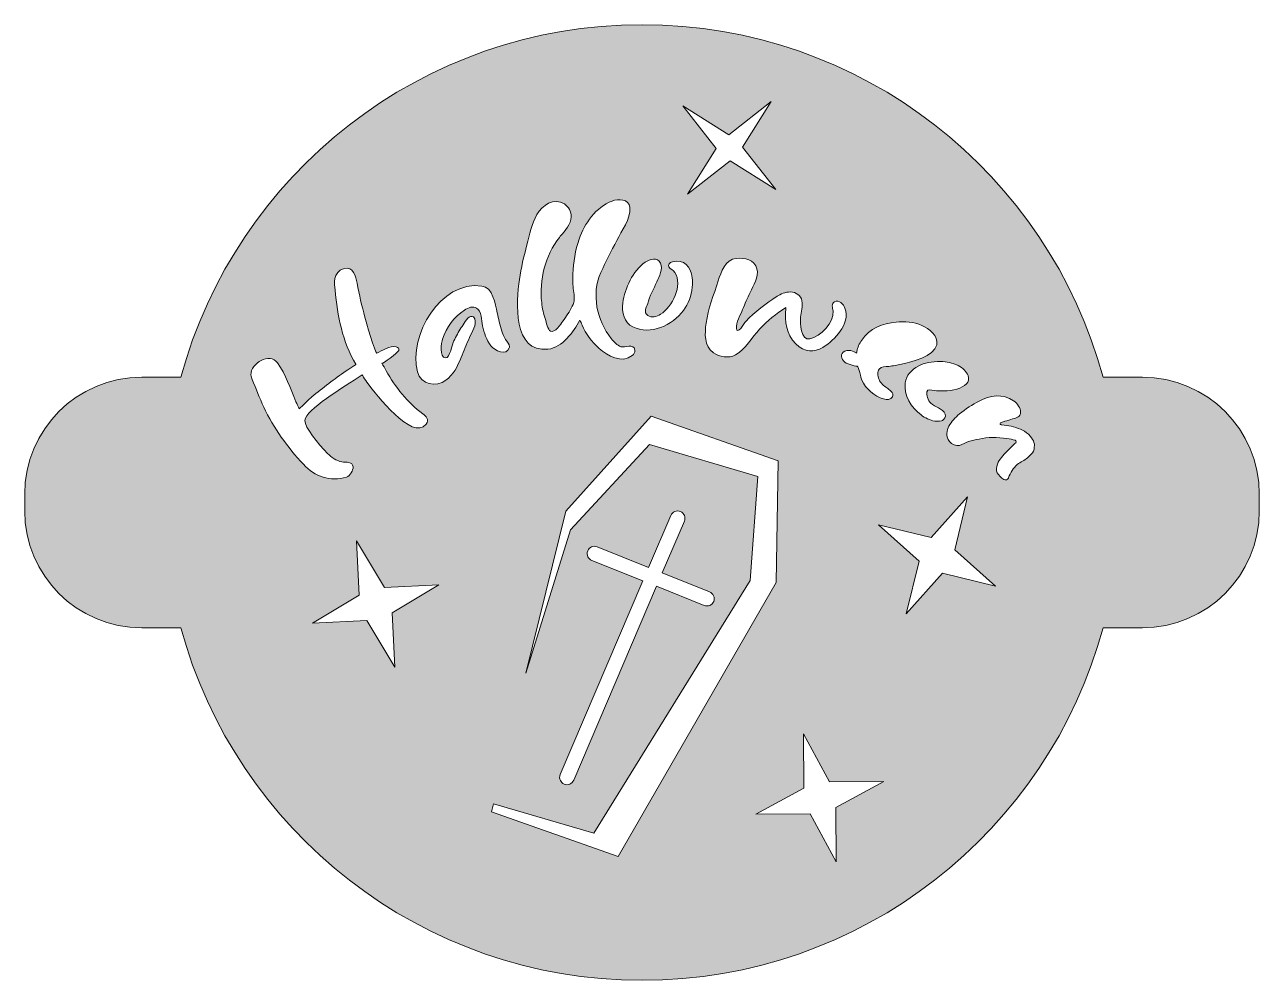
# Model space of a CAD drawing. Header units: inches. Extents: x -258 to 555, y -426 to 216.
# Drawn here: x -258.4 to -18.4, y 30.7 to 216.5 of the extents above; entities that cross this region are included whole.
import ezdxf

# ---------------------------------------------------------------- set-up
doc = ezdxf.new("R2010")
doc.units = ezdxf.units.IN
doc.header["$MEASUREMENT"] = 0
doc.layers.add('Layer', color=7, linetype='Continuous')

msp = doc.modelspace()

# ---------------------------------------------------------------- hatches: boundary and pattern name
at = {"layer": 'Layer', "true_color": 0x181a1c}
h = msp.add_hatch(color=250, dxfattribs=at)
h.dxf.hatch_style = 2
edge = h.paths.add_edge_path()
edge.add_spline(control_points=[(-41.12, 147.95), (-41.12, 147.95), (-48.74, 147.95), (-48.74, 147.95), (-59.44, 187.43), (-95.51, 216.48), (-138.38, 216.48), (-181.25, 216.48), (-217.33, 187.43), (-228.03, 147.95), (-228.03, 147.95), (-235.64, 147.95), (-235.64, 147.95), (-248.2, 147.95), (-258.38, 137.77), (-258.38, 125.21), (-258.38, 125.21), (-258.38, 122), (-258.38, 122), (-258.38, 109.44), (-248.2, 99.26), (-235.64, 99.26), (-235.64, 99.26), (-228.03, 99.26), (-228.03, 99.26), (-217.33, 59.78), (-181.25, 30.73), (-138.38, 30.73), (-95.51, 30.73), (-59.44, 59.78), (-48.74, 99.26), (-48.74, 99.26), (-41.12, 99.26), (-41.12, 99.26), (-28.56, 99.26), (-18.38, 109.44), (-18.38, 122), (-18.38, 122), (-18.38, 125.21), (-18.38, 125.21), (-18.38, 137.77), (-28.56, 147.95), (-41.12, 147.95)], knot_values=[0, 0, 0, 0, 1, 1, 1, 2, 2, 2, 3, 3, 3, 4, 4, 4, 5, 5, 5, 6, 6, 6, 7, 7, 7, 8, 8, 8, 9, 9, 9, 10, 10, 10, 11, 11, 11, 12, 12, 12, 13, 13, 13, 14, 14, 14, 14], degree=3, periodic=1)
edge = h.paths.add_edge_path()
edge.add_spline(control_points=[(-76.94, 150.21), (-75.97, 149.74), (-75.26, 149.02), (-74.99, 148.27), (-74.77, 147.64), (-74.91, 147.08), (-75.32, 146.68), (-76.27, 145.75), (-77.78, 145.29), (-79.81, 145.3), (-80.39, 145.3), (-80.99, 145.32), (-81.58, 145.37), (-82.25, 145.43), (-82.86, 145.73), (-83, 145.12), (-83.13, 144.53), (-82.76, 143.42), (-82.26, 142.92), (-81.84, 142.5), (-81.26, 142.26), (-80.73, 141.98), (-80.19, 141.71), (-79.64, 141.31), (-79.46, 140.78), (-79.29, 140.28), (-79.55, 139.8), (-79.97, 139.57), (-80.12, 139.49), (-80.84, 139.3), (-81.47, 139.43), (-82.41, 139.61), (-83.36, 140.04), (-84.13, 140.62), (-86.04, 142.05), (-87.55, 144.51), (-87.2, 146.88), (-86.99, 148.27), (-86.08, 149.4), (-84.6, 150.15), (-83.48, 150.72), (-82.06, 151.03), (-80.32, 151.02), (-79.2, 151.01), (-78.08, 150.76), (-76.94, 150.21)], knot_values=[0, 0, 0, 0, 1, 1, 1, 2, 2, 2, 3, 3, 3, 4, 4, 4, 5, 5, 5, 6, 6, 6, 7, 7, 7, 8, 8, 8, 9, 9, 9, 10, 10, 10, 11, 11, 11, 12, 12, 12, 13, 13, 13, 14, 14, 14, 15, 15, 15, 15], degree=3, periodic=1)
edge = h.paths.add_edge_path()
edge.add_spline(control_points=[(-96.67, 152.64), (-96.64, 152.74), (-96.61, 152.84), (-96.59, 152.95), (-96.49, 153.76), (-96.16, 154.48), (-95.66, 155.19), (-94.12, 157.41), (-91.61, 158.42), (-89, 158.67), (-87.32, 158.83), (-85.57, 158.71), (-84, 158.03), (-82.62, 157.42), (-80.71, 156.03), (-81.09, 154.25), (-81.59, 151.95), (-86.04, 150.91), (-87.95, 150.49), (-88.76, 150.31), (-89.58, 150.16), (-90.4, 150.05), (-91.02, 149.97), (-91.89, 150.08), (-92.29, 149.5), (-92.45, 149.26), (-92.52, 148.97), (-92.52, 148.68), (-92.55, 147.86), (-92.23, 147.11), (-91.63, 146.55), (-91.11, 146.07), (-90.49, 145.73), (-89.99, 145.23), (-89.67, 144.91), (-89.5, 144.57), (-89.68, 144.16), (-89.97, 143.52), (-90.85, 143.59), (-91.41, 143.74), (-93.23, 144.22), (-94.85, 145.71), (-95.65, 147.39), (-95.82, 147.74), (-96.26, 150.02), (-96.53, 150.08), (-96.57, 150.08), (-98.32, 150.38), (-98.96, 150.89), (-99.66, 151.46), (-99.95, 152.57), (-98.97, 153.04), (-98, 153.52), (-96.68, 152.63), (-96.67, 152.64)], knot_values=[0, 0, 0, 0, 1, 1, 1, 2, 2, 2, 3, 3, 3, 4, 4, 4, 5, 5, 5, 6, 6, 6, 7, 7, 7, 8, 8, 8, 9, 9, 9, 10, 10, 10, 11, 11, 11, 12, 12, 12, 13, 13, 13, 14, 14, 14, 15, 15, 15, 16, 16, 16, 17, 17, 17, 18, 18, 18, 18], degree=3, periodic=1)
edge = h.paths.add_edge_path()
edge.add_spline(control_points=[(-109.53, 164.53), (-108.47, 164.5), (-107.5, 163.9), (-107.29, 162.81), (-107.09, 161.76), (-107.47, 160.64), (-107.58, 159.6), (-107.68, 158.58), (-107.52, 154.96), (-105.75, 155.39), (-103.7, 155.88), (-100.99, 158.6), (-101.24, 160.83), (-101.31, 161.42), (-101.66, 162.29), (-100.97, 162.63), (-100.08, 163.06), (-99.2, 162.17), (-98.93, 161.39), (-98.38, 159.81), (-98.89, 158.18), (-99.84, 156.89), (-100.75, 155.66), (-101.92, 154.53), (-103.24, 153.75), (-104.89, 152.78), (-106.75, 152.66), (-108.49, 154.44), (-110.37, 156.37), (-110.64, 158.77), (-110.44, 161.32), (-110.43, 161.39), (-110.42, 161.46), (-110.41, 161.53), (-112.23, 160.38), (-114.1, 158.9), (-115.52, 157.32), (-117.03, 155.64), (-118.24, 153.47), (-120.23, 152.3), (-121.45, 151.58), (-123.36, 151.87), (-124.51, 152.72), (-126.34, 154.05), (-126.19, 156.43), (-125.92, 158.44), (-125.52, 161.27), (-124.46, 163.98), (-123.57, 166.68), (-123.03, 168.33), (-122.15, 170.9), (-120.08, 171.06), (-118.46, 171.18), (-116.48, 170.88), (-116.03, 169.01), (-115.65, 167.41), (-116.7, 165.81), (-117.35, 164.43), (-117.87, 163.33), (-118.38, 162.23), (-118.83, 161.1), (-119.21, 160.18), (-120.14, 158.51), (-120.03, 157.5), (-119.88, 156.02), (-118.57, 158.41), (-118.21, 158.8), (-116.43, 160.69), (-114.29, 162.28), (-112.12, 163.68), (-111.47, 164.1), (-110.47, 164.56), (-109.53, 164.53)], knot_values=[0, 0, 0, 0, 1, 1, 1, 2, 2, 2, 3, 3, 3, 4, 4, 4, 5, 5, 5, 6, 6, 6, 7, 7, 7, 8, 8, 8, 9, 9, 9, 10, 10, 10, 11, 11, 11, 12, 12, 12, 13, 13, 13, 14, 14, 14, 15, 15, 15, 16, 16, 16, 17, 17, 17, 18, 18, 18, 19, 19, 19, 20, 20, 20, 21, 21, 21, 22, 22, 22, 23, 23, 23, 24, 24, 24, 24], degree=3, periodic=1)
h.paths.add_polyline_path([(-121.53, 195.09), (-113.27, 201.58), (-118.86, 192.69), (-112.37, 184.43), (-121.26, 190.01), (-129.52, 183.53), (-123.94, 192.42), (-130.43, 200.68)])
edge = h.paths.add_edge_path()
edge.add_spline(control_points=[(-137.75, 170.31), (-136.88, 170.92), (-135.41, 171.33), (-134.81, 170.13), (-134.24, 169.01), (-135.05, 167.56), (-135.5, 166.53), (-136.12, 165.13), (-136.89, 163.78), (-137.28, 162.28), (-137.5, 161.47), (-138.15, 160.65), (-137.28, 159.97), (-136.57, 159.41), (-135.46, 159.75), (-134.76, 160.19), (-132.54, 161.62), (-130.33, 165.79), (-132.02, 168.33), (-132.32, 168.79), (-132.89, 168.96), (-133.18, 169.4), (-133.43, 169.79), (-133.02, 170.26), (-132.48, 170.41), (-130.19, 171.01), (-128.89, 169.4), (-128.64, 167.29), (-128.56, 166.67), (-128.55, 166.05), (-128.61, 165.44), (-128.76, 163.81), (-129.35, 162.24), (-130.33, 160.91), (-132.44, 158.05), (-136.75, 156.07), (-140.17, 157.73), (-141.85, 158.55), (-142.35, 160.66), (-142.12, 162.39), (-141.73, 165.28), (-140.2, 168.62), (-137.75, 170.31)], knot_values=[0, 0, 0, 0, 1, 1, 1, 2, 2, 2, 3, 3, 3, 4, 4, 4, 5, 5, 5, 6, 6, 6, 7, 7, 7, 8, 8, 8, 9, 9, 9, 10, 10, 10, 11, 11, 11, 12, 12, 12, 13, 13, 13, 14, 14, 14, 14], degree=3, periodic=1)
edge = h.paths.add_edge_path()
edge.add_spline(control_points=[(-162.22, 166.95), (-161.92, 169.24), (-161.32, 171.43), (-160.76, 173.66), (-160.26, 175.66), (-159.85, 177.75), (-158.82, 179.56), (-157.78, 181.35), (-155.54, 182.96), (-153.46, 181.63), (-152.64, 181.1), (-152.13, 180.12), (-152.16, 179.14), (-152.2, 177.67), (-153.33, 176.5), (-154.26, 175.35), (-154.31, 175.28), (-154.37, 175.21), (-154.43, 175.14), (-157.19, 171.58), (-158.39, 166.91), (-157.88, 162.45), (-157.76, 161.34), (-157.52, 160.24), (-157.17, 159.17), (-157.02, 158.71), (-156.65, 157.17), (-156.18, 156.92), (-155.35, 156.48), (-154.16, 158.3), (-153.76, 158.85), (-153.09, 159.77), (-152.47, 160.74), (-151.93, 161.75), (-151.43, 162.69), (-151.55, 163.79), (-151.69, 164.81), (-151.84, 165.88), (-151.84, 166.93), (-151.8, 168.02), (-151.71, 170.32), (-151.39, 172.62), (-150.62, 174.79), (-149.53, 177.85), (-147.34, 181.03), (-144.21, 182.2), (-142.97, 182.66), (-140.92, 182.66), (-140.76, 180.95), (-140.55, 178.73), (-142.36, 176.4), (-143.3, 174.53), (-144.35, 172.46), (-145.44, 170.42), (-146.39, 168.31), (-148.27, 164.12), (-147.19, 158.98), (-144.35, 155.47), (-143.86, 154.86), (-143.24, 154.16), (-142.47, 153.89), (-141.74, 153.64), (-139.96, 154.59), (-139.8, 153.23), (-139.74, 152.79), (-139.94, 152.43), (-140.27, 152.17), (-142.27, 150.53), (-145.11, 152.11), (-146.71, 153.53), (-148.2, 154.85), (-149.32, 156.43), (-150.03, 158.08), (-150.16, 158.39), (-150.31, 158.73), (-150.44, 159.05), (-151.76, 156.77), (-153.81, 153.71), (-156.66, 153.4), (-163.55, 152.64), (-162.8, 162.66), (-162.22, 166.95)], knot_values=[0, 0, 0, 0, 1, 1, 1, 2, 2, 2, 3, 3, 3, 4, 4, 4, 5, 5, 5, 6, 6, 6, 7, 7, 7, 8, 8, 8, 9, 9, 9, 10, 10, 10, 11, 11, 11, 12, 12, 12, 13, 13, 13, 14, 14, 14, 15, 15, 15, 16, 16, 16, 17, 17, 17, 18, 18, 18, 19, 19, 19, 20, 20, 20, 21, 21, 21, 22, 22, 22, 23, 23, 23, 24, 24, 24, 25, 25, 25, 26, 26, 26, 27, 27, 27, 27], degree=3, periodic=1)
edge = h.paths.add_edge_path()
edge.add_spline(control_points=[(-204.21, 131.03), (-207.33, 134.4), (-209.99, 138.06), (-211.91, 142.16), (-212.7, 143.87), (-213.43, 145.71), (-214.15, 147.51), (-214.27, 147.79), (-214.38, 148.08), (-214.4, 148.41), (-214.49, 150.67), (-210.75, 152.9), (-209.23, 150.73), (-207.66, 148.5), (-206.75, 145.84), (-205.65, 143.19), (-205.46, 142.73), (-205.25, 142.26), (-205.02, 141.79), (-204.27, 142.51), (-203.52, 143.25), (-202.78, 143.96), (-202.75, 143.98), (-202.73, 144), (-202.71, 144.01), (-202.66, 144.06), (-202.63, 144.08), (-202.58, 144.12), (-200.38, 145.86), (-198.19, 147.63), (-195.92, 149.17), (-195.43, 149.5), (-194.91, 149.82), (-194.4, 150.15), (-194.3, 150.22), (-194.19, 150.29), (-194.08, 150.37), (-194.05, 150.4), (-194.02, 150.42), (-193.99, 150.44), (-193.99, 150.45), (-194, 150.46), (-194, 150.47), (-196.61, 154.87), (-197.58, 159.76), (-198.06, 164.96), (-198.16, 166.02), (-198.56, 168.4), (-196.3, 169.07), (-194.54, 169.59), (-194.01, 167.52), (-193.77, 166.22), (-193.35, 163.99), (-192.85, 161.82), (-192.24, 159.63), (-192.09, 159.06), (-190.28, 152.51), (-189.92, 152.66), (-188.93, 153.07), (-187.32, 154.14), (-186.2, 153.86), (-185.69, 153.73), (-185.57, 153.47), (-185.66, 153.18), (-185.8, 152.74), (-188.81, 150.43), (-188.98, 150.7), (-188.67, 150.21), (-188.39, 149.71), (-188.12, 149.23), (-186.32, 146.08), (-183.97, 142.99), (-181, 140.86), (-180.35, 140.39), (-179.68, 139.66), (-180.35, 138.82), (-183.04, 135.43), (-190.11, 144.73), (-191.61, 146.7), (-191.92, 147.12), (-192.23, 147.55), (-192.51, 147.99), (-192.62, 148.16), (-192.67, 148.24), (-192.77, 148.4), (-192.78, 148.4), (-192.79, 148.39), (-192.8, 148.39), (-196.5, 145.92), (-203.8, 141.65), (-203.91, 139.56), (-203.98, 138.22), (-201.36, 135.06), (-199.51, 133.14), (-198.77, 132.37), (-197.82, 131.71), (-196.71, 131.51), (-195.95, 131.37), (-194.64, 131.58), (-194.55, 130.51), (-194.5, 129.9), (-195.13, 128.78), (-195.82, 128.55), (-198.95, 127.53), (-202.02, 128.68), (-204.21, 131.03)], knot_values=[0, 0, 0, 0, 1, 1, 1, 2, 2, 2, 3, 3, 3, 4, 4, 4, 5, 5, 5, 6, 6, 6, 7, 7, 7, 8, 8, 8, 9, 9, 9, 10, 10, 10, 11, 11, 11, 12, 12, 12, 13, 13, 13, 14, 14, 14, 15, 15, 15, 16, 16, 16, 17, 17, 17, 18, 18, 18, 19, 19, 19, 20, 20, 20, 21, 21, 21, 22, 22, 22, 23, 23, 23, 24, 24, 24, 25, 25, 25, 26, 26, 26, 27, 27, 27, 28, 28, 28, 29, 29, 29, 30, 30, 30, 31, 31, 31, 32, 32, 32, 33, 33, 33, 34, 34, 34, 35, 35, 35, 35], degree=3, periodic=1)
h.paths.add_polyline_path([(-186.4, 91.58), (-191.86, 100.66), (-202.43, 100.12), (-193.35, 105.57), (-193.89, 116.15), (-188.44, 107.07), (-177.87, 107.61), (-186.94, 102.16)])
edge = h.paths.add_edge_path()
edge.add_spline(control_points=[(-169.37, 157.97), (-169.57, 158.98), (-169.55, 160.83), (-170.53, 161.41), (-171.25, 161.84), (-172.17, 161.47), (-172.87, 161.01), (-174.9, 159.7), (-176.44, 157.67), (-177.16, 155.37), (-177.38, 154.66), (-177.86, 151.86), (-176.57, 151.7), (-175.79, 151.6), (-175.24, 154.41), (-174.95, 155.03), (-174.53, 155.91), (-174.05, 156.77), (-173.51, 157.59), (-173.12, 158.19), (-172.45, 159.53), (-171.71, 159.76), (-171.25, 159.9), (-170.98, 159.61), (-170.88, 159.31), (-170.5, 158.15), (-171.39, 156.81), (-171.91, 155.67), (-172.5, 154.39), (-173.03, 153.08), (-173.56, 151.77), (-174.22, 150.15), (-175.05, 148.42), (-176.49, 147.36), (-178.43, 145.94), (-181.38, 146.5), (-182.02, 149.03), (-183.79, 156.05), (-177.59, 166.82), (-169.52, 165.68), (-167.33, 165.37), (-166.94, 162.21), (-166.53, 160.49), (-166.25, 159.3), (-166.04, 158.09), (-165.65, 156.93), (-165.46, 156.35), (-165.22, 155.79), (-164.91, 155.27), (-164.65, 154.85), (-164.11, 154.38), (-164.15, 153.86), (-164.15, 153.8), (-164.16, 153.74), (-164.18, 153.68), (-164.71, 152.03), (-167.06, 153.16), (-167.74, 154.04), (-168.62, 155.17), (-169.09, 156.59), (-169.37, 157.97)], knot_values=[0, 0, 0, 0, 1, 1, 1, 2, 2, 2, 3, 3, 3, 4, 4, 4, 5, 5, 5, 6, 6, 6, 7, 7, 7, 8, 8, 8, 9, 9, 9, 10, 10, 10, 11, 11, 11, 12, 12, 12, 13, 13, 13, 14, 14, 14, 15, 15, 15, 16, 16, 16, 17, 17, 17, 18, 18, 18, 19, 19, 19, 20, 20, 20, 20], degree=3, periodic=1)
h.paths.add_polyline_path([(-142.99, 54.82), (-167.64, 63.48), (-167.25, 65.06), (-147.73, 59.31), (-117.33, 108.46), (-115.89, 128.66), (-136.91, 134.86), (-152.25, 118.31), (-160.97, 90.43), (-153.18, 121.9), (-136.59, 140.36), (-111.94, 131.7), (-112.29, 108.04)])
edge = h.paths.add_edge_path()
edge.add_spline(control_points=[(-148.15, 112.36), (-148.5, 112.49), (-148.76, 112.75), (-148.9, 113.06), (-149.07, 113.41), (-149.1, 113.82), (-148.94, 114.21), (-148.65, 114.94), (-147.82, 115.3), (-147.09, 115), (-147.09, 115), (-137.09, 110.99), (-137.09, 110.99), (-137.09, 110.99), (-132.78, 121.09), (-132.78, 121.09), (-132.47, 121.82), (-131.63, 122.15), (-130.91, 121.84), (-130.18, 121.53), (-129.85, 120.7), (-130.15, 119.97), (-130.15, 119.97), (-134.44, 109.93), (-134.44, 109.93), (-134.44, 109.93), (-125.25, 106.24), (-125.25, 106.24), (-124.52, 105.95), (-124.16, 105.12), (-124.45, 104.39), (-124.75, 103.66), (-125.58, 103.3), (-126.31, 103.6), (-126.31, 103.6), (-135.56, 107.31), (-135.56, 107.31), (-135.56, 107.31), (-151.66, 69.62), (-151.66, 69.62), (-151.97, 68.9), (-152.8, 68.56), (-153.53, 68.87), (-153.86, 69.01), (-154.11, 69.26), (-154.25, 69.56), (-154.42, 69.92), (-154.45, 70.35), (-154.28, 70.74), (-154.28, 70.74), (-138.21, 108.37), (-138.21, 108.37), (-138.21, 108.37), (-148.15, 112.36), (-148.15, 112.36)], knot_values=[0, 0, 0, 0, 1, 1, 1, 2, 2, 2, 3, 3, 3, 4, 4, 4, 5, 5, 5, 6, 6, 6, 7, 7, 7, 8, 8, 8, 9, 9, 9, 10, 10, 10, 11, 11, 11, 12, 12, 12, 13, 13, 13, 14, 14, 14, 15, 15, 15, 16, 16, 16, 17, 17, 17, 18, 18, 18, 18], degree=3, periodic=1)
h.paths.add_polyline_path([(-100.65, 53.75), (-105.67, 63.08), (-116.26, 63.04), (-106.93, 68.06), (-106.97, 78.65), (-101.96, 69.32), (-91.37, 69.36), (-100.69, 64.34)])
h.paths.add_polyline_path([(-79.97, 109.85), (-87, 101.94), (-84.52, 112.23), (-92.43, 119.27), (-82.14, 116.78), (-75.1, 124.7), (-77.59, 114.4), (-69.67, 107.37)])
edge = h.paths.add_edge_path()
edge.add_spline(control_points=[(-62.12, 134.41), (-62.14, 133.83), (-62.36, 133.31), (-62.71, 132.99), (-62.96, 132.77), (-63.21, 132.55), (-63.45, 132.31), (-64.03, 131.74), (-64.82, 131.5), (-65.44, 130.98), (-66.21, 130.33), (-66.76, 129.38), (-67.12, 128.4), (-67.13, 128.38), (-67.14, 128.36), (-67.15, 128.35), (-67.36, 127.95), (-67.71, 127.93), (-68.06, 128.1), (-68.56, 128.33), (-69.08, 128.92), (-69.31, 129.38), (-69.83, 130.41), (-69.04, 131.74), (-68.52, 132.36), (-67.79, 133.24), (-66.92, 134.15), (-66.07, 134.88), (-65.95, 134.99), (-65.82, 135.11), (-65.71, 135.23), (-65.56, 135.38), (-65.62, 135.63), (-65.82, 135.69), (-66.38, 135.88), (-66.9, 135.98), (-67.43, 136.05), (-69.33, 136.33), (-71.18, 136.31), (-72.87, 135.94), (-73.56, 135.8), (-74.22, 135.6), (-74.89, 135.44), (-75.53, 135.28), (-76, 134.83), (-76.65, 134.71), (-77.31, 134.59), (-78.12, 134.91), (-78.61, 135.48), (-79.36, 136.35), (-79.18, 137.68), (-78.74, 138.42), (-78.2, 139.31), (-77.49, 140.13), (-76.68, 140.81), (-75.51, 141.79), (-74.08, 142.64), (-72.87, 143.29), (-70.79, 144.42), (-68.17, 144.86), (-66.14, 143.36), (-65.39, 142.82), (-64.8, 141.94), (-64.78, 141.18), (-64.75, 140.23), (-65.59, 140.07), (-66.33, 139.84), (-66.83, 139.7), (-67.33, 139.55), (-67.82, 139.39), (-68.07, 139.31), (-68.32, 139.23), (-68.57, 139.14), (-68.68, 139.1), (-68.76, 139.09), (-68.78, 138.97), (-68.83, 138.7), (-68.61, 138.71), (-68.42, 138.7), (-67.29, 138.62), (-66.02, 138.32), (-64.83, 137.84), (-64.33, 137.63), (-63.78, 137.31), (-63.26, 136.86), (-63.24, 136.85), (-63.23, 136.83), (-63.21, 136.82), (-62.37, 135.99), (-61.98, 135.13), (-62.12, 134.41)], knot_values=[0, 0, 0, 0, 1, 1, 1, 2, 2, 2, 3, 3, 3, 4, 4, 4, 5, 5, 5, 6, 6, 6, 7, 7, 7, 8, 8, 8, 9, 9, 9, 10, 10, 10, 11, 11, 11, 12, 12, 12, 13, 13, 13, 14, 14, 14, 15, 15, 15, 16, 16, 16, 17, 17, 17, 18, 18, 18, 19, 19, 19, 20, 20, 20, 21, 21, 21, 22, 22, 22, 23, 23, 23, 24, 24, 24, 25, 25, 25, 26, 26, 26, 27, 27, 27, 28, 28, 28, 29, 29, 29, 30, 30, 30, 30], degree=3, periodic=1)

# ---------------------------------------------------------------- linework, layer by layer
at = {"layer": 'Layer', "lineweight": 0}
for points in [[(-121.53, 195.09), (-113.27, 201.58), (-118.86, 192.69), (-112.37, 184.43), (-121.26, 190.01), (-129.52, 183.53), (-123.94, 192.42), (-130.43, 200.68), (-121.53, 195.09)], [(-142.99, 54.82), (-167.64, 63.48), (-167.25, 65.06), (-147.73, 59.31), (-117.33, 108.46), (-115.89, 128.66), (-136.91, 134.86), (-152.25, 118.31), (-160.97, 90.43), (-153.18, 121.9), (-136.59, 140.36), (-111.94, 131.7), (-112.29, 108.04), (-142.99, 54.82)], [(-79.97, 109.85), (-87, 101.94), (-84.52, 112.23), (-92.43, 119.27), (-82.14, 116.78), (-75.1, 124.7), (-77.59, 114.4), (-69.67, 107.37), (-79.97, 109.85)], [(-186.4, 91.58), (-191.86, 100.66), (-202.43, 100.12), (-193.35, 105.57), (-193.89, 116.15), (-188.44, 107.07), (-177.87, 107.61), (-186.94, 102.16), (-186.4, 91.58)], [(-100.65, 53.75), (-105.67, 63.08), (-116.26, 63.04), (-106.93, 68.06), (-106.97, 78.65), (-101.96, 69.32), (-91.37, 69.36), (-100.69, 64.34), (-100.65, 53.75)]]:
    msp.add_lwpolyline(points, dxfattribs=at)
for points, knots in [([(-41.12, 147.95), (-41.12, 147.95), (-48.74, 147.95), (-48.74, 147.95), (-59.44, 187.43), (-95.51, 216.48), (-138.38, 216.48), (-181.25, 216.48), (-217.33, 187.43), (-228.03, 147.95), (-228.03, 147.95), (-235.64, 147.95), (-235.64, 147.95), (-248.2, 147.95), (-258.38, 137.77), (-258.38, 125.21), (-258.38, 125.21), (-258.38, 122), (-258.38, 122), (-258.38, 109.44), (-248.2, 99.26), (-235.64, 99.26), (-235.64, 99.26), (-228.03, 99.26), (-228.03, 99.26), (-217.33, 59.78), (-181.25, 30.73), (-138.38, 30.73), (-95.51, 30.73), (-59.44, 59.78), (-48.74, 99.26), (-48.74, 99.26), (-41.12, 99.26), (-41.12, 99.26), (-28.56, 99.26), (-18.38, 109.44), (-18.38, 122), (-18.38, 122), (-18.38, 125.21), (-18.38, 125.21), (-18.38, 137.77), (-28.56, 147.95), (-41.12, 147.95)], [0, 0, 0, 0, 1, 1, 1, 2, 2, 2, 3, 3, 3, 4, 4, 4, 5, 5, 5, 6, 6, 6, 7, 7, 7, 8, 8, 8, 9, 9, 9, 10, 10, 10, 11, 11, 11, 12, 12, 12, 13, 13, 13, 14, 14, 14, 14]), ([(-162.22, 166.95), (-161.92, 169.24), (-161.32, 171.43), (-160.76, 173.66), (-160.26, 175.66), (-159.85, 177.75), (-158.82, 179.56), (-157.78, 181.35), (-155.54, 182.96), (-153.46, 181.63), (-152.64, 181.1), (-152.13, 180.12), (-152.16, 179.14), (-152.2, 177.67), (-153.33, 176.5), (-154.26, 175.35), (-154.31, 175.28), (-154.37, 175.21), (-154.43, 175.14), (-157.19, 171.58), (-158.39, 166.91), (-157.88, 162.45), (-157.76, 161.34), (-157.52, 160.24), (-157.17, 159.17), (-157.02, 158.71), (-156.65, 157.17), (-156.18, 156.92), (-155.35, 156.48), (-154.16, 158.3), (-153.76, 158.85), (-153.09, 159.77), (-152.47, 160.74), (-151.93, 161.75), (-151.43, 162.69), (-151.55, 163.79), (-151.69, 164.81), (-151.84, 165.88), (-151.84, 166.93), (-151.8, 168.02), (-151.71, 170.32), (-151.39, 172.62), (-150.62, 174.79), (-149.53, 177.85), (-147.34, 181.03), (-144.21, 182.2), (-142.97, 182.66), (-140.92, 182.66), (-140.76, 180.95), (-140.55, 178.73), (-142.36, 176.4), (-143.3, 174.53), (-144.35, 172.46), (-145.44, 170.42), (-146.39, 168.31), (-148.27, 164.12), (-147.19, 158.98), (-144.35, 155.47), (-143.86, 154.86), (-143.24, 154.16), (-142.47, 153.89), (-141.74, 153.64), (-139.96, 154.59), (-139.8, 153.23), (-139.74, 152.79), (-139.94, 152.43), (-140.27, 152.17), (-142.27, 150.53), (-145.11, 152.11), (-146.71, 153.53), (-148.2, 154.85), (-149.32, 156.43), (-150.03, 158.08), (-150.16, 158.39), (-150.31, 158.73), (-150.44, 159.05), (-151.76, 156.77), (-153.81, 153.71), (-156.66, 153.4), (-163.55, 152.64), (-162.8, 162.66), (-162.22, 166.95)], [0, 0, 0, 0, 1, 1, 1, 2, 2, 2, 3, 3, 3, 4, 4, 4, 5, 5, 5, 6, 6, 6, 7, 7, 7, 8, 8, 8, 9, 9, 9, 10, 10, 10, 11, 11, 11, 12, 12, 12, 13, 13, 13, 14, 14, 14, 15, 15, 15, 16, 16, 16, 17, 17, 17, 18, 18, 18, 19, 19, 19, 20, 20, 20, 21, 21, 21, 22, 22, 22, 23, 23, 23, 24, 24, 24, 25, 25, 25, 26, 26, 26, 27, 27, 27, 27]), ([(-137.75, 170.31), (-136.88, 170.92), (-135.41, 171.33), (-134.81, 170.13), (-134.24, 169.01), (-135.05, 167.56), (-135.5, 166.53), (-136.12, 165.13), (-136.89, 163.78), (-137.28, 162.28), (-137.5, 161.47), (-138.15, 160.65), (-137.28, 159.97), (-136.57, 159.41), (-135.46, 159.75), (-134.76, 160.19), (-132.54, 161.62), (-130.33, 165.79), (-132.02, 168.33), (-132.32, 168.79), (-132.89, 168.96), (-133.18, 169.4), (-133.43, 169.79), (-133.02, 170.26), (-132.48, 170.41), (-130.19, 171.01), (-128.89, 169.4), (-128.64, 167.29), (-128.56, 166.67), (-128.55, 166.05), (-128.61, 165.44), (-128.76, 163.81), (-129.35, 162.24), (-130.33, 160.91), (-132.44, 158.05), (-136.75, 156.07), (-140.17, 157.73), (-141.85, 158.55), (-142.35, 160.66), (-142.12, 162.39), (-141.73, 165.28), (-140.2, 168.62), (-137.75, 170.31)], [0, 0, 0, 0, 1, 1, 1, 2, 2, 2, 3, 3, 3, 4, 4, 4, 5, 5, 5, 6, 6, 6, 7, 7, 7, 8, 8, 8, 9, 9, 9, 10, 10, 10, 11, 11, 11, 12, 12, 12, 13, 13, 13, 14, 14, 14, 14]), ([(-109.53, 164.53), (-108.47, 164.5), (-107.5, 163.9), (-107.29, 162.81), (-107.09, 161.76), (-107.47, 160.64), (-107.58, 159.6), (-107.68, 158.58), (-107.52, 154.96), (-105.75, 155.39), (-103.7, 155.88), (-100.99, 158.6), (-101.24, 160.83), (-101.31, 161.42), (-101.66, 162.29), (-100.97, 162.63), (-100.08, 163.06), (-99.2, 162.17), (-98.93, 161.39), (-98.38, 159.81), (-98.89, 158.18), (-99.84, 156.89), (-100.75, 155.66), (-101.92, 154.53), (-103.24, 153.75), (-104.89, 152.78), (-106.75, 152.66), (-108.49, 154.44), (-110.37, 156.37), (-110.64, 158.77), (-110.44, 161.32), (-110.43, 161.39), (-110.42, 161.46), (-110.41, 161.53), (-112.23, 160.38), (-114.1, 158.9), (-115.52, 157.32), (-117.03, 155.64), (-118.24, 153.47), (-120.23, 152.3), (-121.45, 151.58), (-123.36, 151.87), (-124.51, 152.72), (-126.34, 154.05), (-126.19, 156.43), (-125.92, 158.44), (-125.52, 161.27), (-124.46, 163.98), (-123.57, 166.68), (-123.03, 168.33), (-122.15, 170.9), (-120.08, 171.06), (-118.46, 171.18), (-116.48, 170.88), (-116.03, 169.01), (-115.65, 167.41), (-116.7, 165.81), (-117.35, 164.43), (-117.87, 163.33), (-118.38, 162.23), (-118.83, 161.1), (-119.21, 160.18), (-120.14, 158.51), (-120.03, 157.5), (-119.88, 156.02), (-118.57, 158.41), (-118.21, 158.8), (-116.43, 160.69), (-114.29, 162.28), (-112.12, 163.68), (-111.47, 164.1), (-110.47, 164.56), (-109.53, 164.53)], [0, 0, 0, 0, 1, 1, 1, 2, 2, 2, 3, 3, 3, 4, 4, 4, 5, 5, 5, 6, 6, 6, 7, 7, 7, 8, 8, 8, 9, 9, 9, 10, 10, 10, 11, 11, 11, 12, 12, 12, 13, 13, 13, 14, 14, 14, 15, 15, 15, 16, 16, 16, 17, 17, 17, 18, 18, 18, 19, 19, 19, 20, 20, 20, 21, 21, 21, 22, 22, 22, 23, 23, 23, 24, 24, 24, 24]), ([(-204.21, 131.03), (-207.33, 134.4), (-209.99, 138.06), (-211.91, 142.16), (-212.7, 143.87), (-213.43, 145.71), (-214.15, 147.51), (-214.27, 147.79), (-214.38, 148.08), (-214.4, 148.41), (-214.49, 150.67), (-210.75, 152.9), (-209.23, 150.73), (-207.66, 148.5), (-206.75, 145.84), (-205.65, 143.19), (-205.46, 142.73), (-205.25, 142.26), (-205.02, 141.79), (-204.27, 142.51), (-203.52, 143.25), (-202.78, 143.96), (-202.75, 143.98), (-202.73, 144), (-202.71, 144.01), (-202.66, 144.06), (-202.63, 144.08), (-202.58, 144.12), (-200.38, 145.86), (-198.19, 147.63), (-195.92, 149.17), (-195.43, 149.5), (-194.91, 149.82), (-194.4, 150.15), (-194.3, 150.22), (-194.19, 150.29), (-194.08, 150.37), (-194.05, 150.4), (-194.02, 150.42), (-193.99, 150.44), (-193.99, 150.45), (-194, 150.46), (-194, 150.47), (-196.61, 154.87), (-197.58, 159.76), (-198.06, 164.96), (-198.16, 166.02), (-198.56, 168.4), (-196.3, 169.07), (-194.54, 169.59), (-194.01, 167.52), (-193.77, 166.22), (-193.35, 163.99), (-192.85, 161.82), (-192.24, 159.63), (-192.09, 159.06), (-190.28, 152.51), (-189.92, 152.66), (-188.93, 153.07), (-187.32, 154.14), (-186.2, 153.86), (-185.69, 153.73), (-185.57, 153.47), (-185.66, 153.18), (-185.8, 152.74), (-188.81, 150.43), (-188.98, 150.7), (-188.67, 150.21), (-188.39, 149.71), (-188.12, 149.23), (-186.32, 146.08), (-183.97, 142.99), (-181, 140.86), (-180.35, 140.39), (-179.68, 139.66), (-180.35, 138.82), (-183.04, 135.43), (-190.11, 144.73), (-191.61, 146.7), (-191.92, 147.12), (-192.23, 147.55), (-192.51, 147.99), (-192.62, 148.16), (-192.67, 148.24), (-192.77, 148.4), (-192.78, 148.4), (-192.79, 148.39), (-192.8, 148.39), (-196.5, 145.92), (-203.8, 141.65), (-203.91, 139.56), (-203.98, 138.22), (-201.36, 135.06), (-199.51, 133.14), (-198.77, 132.37), (-197.82, 131.71), (-196.71, 131.51), (-195.95, 131.37), (-194.64, 131.58), (-194.55, 130.51), (-194.5, 129.9), (-195.13, 128.78), (-195.82, 128.55), (-198.95, 127.53), (-202.02, 128.68), (-204.21, 131.03)], [0, 0, 0, 0, 1, 1, 1, 2, 2, 2, 3, 3, 3, 4, 4, 4, 5, 5, 5, 6, 6, 6, 7, 7, 7, 8, 8, 8, 9, 9, 9, 10, 10, 10, 11, 11, 11, 12, 12, 12, 13, 13, 13, 14, 14, 14, 15, 15, 15, 16, 16, 16, 17, 17, 17, 18, 18, 18, 19, 19, 19, 20, 20, 20, 21, 21, 21, 22, 22, 22, 23, 23, 23, 24, 24, 24, 25, 25, 25, 26, 26, 26, 27, 27, 27, 28, 28, 28, 29, 29, 29, 30, 30, 30, 31, 31, 31, 32, 32, 32, 33, 33, 33, 34, 34, 34, 35, 35, 35, 35]), ([(-169.37, 157.97), (-169.57, 158.98), (-169.55, 160.83), (-170.53, 161.41), (-171.25, 161.84), (-172.17, 161.47), (-172.87, 161.01), (-174.9, 159.7), (-176.44, 157.67), (-177.16, 155.37), (-177.38, 154.66), (-177.86, 151.86), (-176.57, 151.7), (-175.79, 151.6), (-175.24, 154.41), (-174.95, 155.03), (-174.53, 155.91), (-174.05, 156.77), (-173.51, 157.59), (-173.12, 158.19), (-172.45, 159.53), (-171.71, 159.76), (-171.25, 159.9), (-170.98, 159.61), (-170.88, 159.31), (-170.5, 158.15), (-171.39, 156.81), (-171.91, 155.67), (-172.5, 154.39), (-173.03, 153.08), (-173.56, 151.77), (-174.22, 150.15), (-175.05, 148.42), (-176.49, 147.36), (-178.43, 145.94), (-181.38, 146.5), (-182.02, 149.03), (-183.79, 156.05), (-177.59, 166.82), (-169.52, 165.68), (-167.33, 165.37), (-166.94, 162.21), (-166.53, 160.49), (-166.25, 159.3), (-166.04, 158.09), (-165.65, 156.93), (-165.46, 156.35), (-165.22, 155.79), (-164.91, 155.27), (-164.65, 154.85), (-164.11, 154.38), (-164.15, 153.86), (-164.15, 153.8), (-164.16, 153.74), (-164.18, 153.68), (-164.71, 152.03), (-167.06, 153.16), (-167.74, 154.04), (-168.62, 155.17), (-169.09, 156.59), (-169.37, 157.97)], [0, 0, 0, 0, 1, 1, 1, 2, 2, 2, 3, 3, 3, 4, 4, 4, 5, 5, 5, 6, 6, 6, 7, 7, 7, 8, 8, 8, 9, 9, 9, 10, 10, 10, 11, 11, 11, 12, 12, 12, 13, 13, 13, 14, 14, 14, 15, 15, 15, 16, 16, 16, 17, 17, 17, 18, 18, 18, 19, 19, 19, 20, 20, 20, 20]), ([(-96.67, 152.64), (-96.64, 152.74), (-96.61, 152.84), (-96.59, 152.95), (-96.49, 153.76), (-96.16, 154.48), (-95.66, 155.19), (-94.12, 157.41), (-91.61, 158.42), (-89, 158.67), (-87.32, 158.83), (-85.57, 158.71), (-84, 158.03), (-82.62, 157.42), (-80.71, 156.03), (-81.09, 154.25), (-81.59, 151.95), (-86.04, 150.91), (-87.95, 150.49), (-88.76, 150.31), (-89.58, 150.16), (-90.4, 150.05), (-91.02, 149.97), (-91.89, 150.08), (-92.29, 149.5), (-92.45, 149.26), (-92.52, 148.97), (-92.52, 148.68), (-92.55, 147.86), (-92.23, 147.11), (-91.63, 146.55), (-91.11, 146.07), (-90.49, 145.73), (-89.99, 145.23), (-89.67, 144.91), (-89.5, 144.57), (-89.68, 144.16), (-89.97, 143.52), (-90.85, 143.59), (-91.41, 143.74), (-93.23, 144.22), (-94.85, 145.71), (-95.65, 147.39), (-95.82, 147.74), (-96.26, 150.02), (-96.53, 150.08), (-96.57, 150.08), (-98.32, 150.38), (-98.96, 150.89), (-99.66, 151.46), (-99.95, 152.57), (-98.97, 153.04), (-98, 153.52), (-96.68, 152.63), (-96.67, 152.64)], [0, 0, 0, 0, 1, 1, 1, 2, 2, 2, 3, 3, 3, 4, 4, 4, 5, 5, 5, 6, 6, 6, 7, 7, 7, 8, 8, 8, 9, 9, 9, 10, 10, 10, 11, 11, 11, 12, 12, 12, 13, 13, 13, 14, 14, 14, 15, 15, 15, 16, 16, 16, 17, 17, 17, 18, 18, 18, 18]), ([(-76.94, 150.21), (-75.97, 149.74), (-75.26, 149.02), (-74.99, 148.27), (-74.77, 147.64), (-74.91, 147.08), (-75.32, 146.68), (-76.27, 145.75), (-77.78, 145.29), (-79.81, 145.3), (-80.39, 145.3), (-80.99, 145.32), (-81.58, 145.37), (-82.25, 145.43), (-82.86, 145.73), (-83, 145.12), (-83.13, 144.53), (-82.76, 143.42), (-82.26, 142.92), (-81.84, 142.5), (-81.26, 142.26), (-80.73, 141.98), (-80.19, 141.71), (-79.64, 141.31), (-79.46, 140.78), (-79.29, 140.28), (-79.55, 139.8), (-79.97, 139.57), (-80.12, 139.49), (-80.84, 139.3), (-81.47, 139.43), (-82.41, 139.61), (-83.36, 140.04), (-84.13, 140.62), (-86.04, 142.05), (-87.55, 144.51), (-87.2, 146.88), (-86.99, 148.27), (-86.08, 149.4), (-84.6, 150.15), (-83.48, 150.72), (-82.06, 151.03), (-80.32, 151.02), (-79.2, 151.01), (-78.08, 150.76), (-76.94, 150.21)], [0, 0, 0, 0, 1, 1, 1, 2, 2, 2, 3, 3, 3, 4, 4, 4, 5, 5, 5, 6, 6, 6, 7, 7, 7, 8, 8, 8, 9, 9, 9, 10, 10, 10, 11, 11, 11, 12, 12, 12, 13, 13, 13, 14, 14, 14, 15, 15, 15, 15]), ([(-62.12, 134.41), (-62.14, 133.83), (-62.36, 133.31), (-62.71, 132.99), (-62.96, 132.77), (-63.21, 132.55), (-63.45, 132.31), (-64.03, 131.74), (-64.82, 131.5), (-65.44, 130.98), (-66.21, 130.33), (-66.76, 129.38), (-67.12, 128.4), (-67.13, 128.38), (-67.14, 128.36), (-67.15, 128.35), (-67.36, 127.95), (-67.71, 127.93), (-68.06, 128.1), (-68.56, 128.33), (-69.08, 128.92), (-69.31, 129.38), (-69.83, 130.41), (-69.04, 131.74), (-68.52, 132.36), (-67.79, 133.24), (-66.92, 134.15), (-66.07, 134.88), (-65.95, 134.99), (-65.82, 135.11), (-65.71, 135.23), (-65.56, 135.38), (-65.62, 135.63), (-65.82, 135.69), (-66.38, 135.88), (-66.9, 135.98), (-67.43, 136.05), (-69.33, 136.33), (-71.18, 136.31), (-72.87, 135.94), (-73.56, 135.8), (-74.22, 135.6), (-74.89, 135.44), (-75.53, 135.28), (-76, 134.83), (-76.65, 134.71), (-77.31, 134.59), (-78.12, 134.91), (-78.61, 135.48), (-79.36, 136.35), (-79.18, 137.68), (-78.74, 138.42), (-78.2, 139.31), (-77.49, 140.13), (-76.68, 140.81), (-75.51, 141.79), (-74.08, 142.64), (-72.87, 143.29), (-70.79, 144.42), (-68.17, 144.86), (-66.14, 143.36), (-65.39, 142.82), (-64.8, 141.94), (-64.78, 141.18), (-64.75, 140.23), (-65.59, 140.07), (-66.33, 139.84), (-66.83, 139.7), (-67.33, 139.55), (-67.82, 139.39), (-68.07, 139.31), (-68.32, 139.23), (-68.57, 139.14), (-68.68, 139.1), (-68.76, 139.09), (-68.78, 138.97), (-68.83, 138.7), (-68.61, 138.71), (-68.42, 138.7), (-67.29, 138.62), (-66.02, 138.32), (-64.83, 137.84), (-64.33, 137.63), (-63.78, 137.31), (-63.26, 136.86), (-63.24, 136.85), (-63.23, 136.83), (-63.21, 136.82), (-62.37, 135.99), (-61.98, 135.13), (-62.12, 134.41)], [0, 0, 0, 0, 1, 1, 1, 2, 2, 2, 3, 3, 3, 4, 4, 4, 5, 5, 5, 6, 6, 6, 7, 7, 7, 8, 8, 8, 9, 9, 9, 10, 10, 10, 11, 11, 11, 12, 12, 12, 13, 13, 13, 14, 14, 14, 15, 15, 15, 16, 16, 16, 17, 17, 17, 18, 18, 18, 19, 19, 19, 20, 20, 20, 21, 21, 21, 22, 22, 22, 23, 23, 23, 24, 24, 24, 25, 25, 25, 26, 26, 26, 27, 27, 27, 28, 28, 28, 29, 29, 29, 30, 30, 30, 30]), ([(-148.15, 112.36), (-148.5, 112.49), (-148.76, 112.75), (-148.9, 113.06), (-149.07, 113.41), (-149.1, 113.82), (-148.94, 114.21), (-148.65, 114.94), (-147.82, 115.3), (-147.09, 115), (-147.09, 115), (-137.09, 110.99), (-137.09, 110.99), (-137.09, 110.99), (-132.78, 121.09), (-132.78, 121.09), (-132.47, 121.82), (-131.63, 122.15), (-130.91, 121.84), (-130.18, 121.53), (-129.85, 120.7), (-130.15, 119.97), (-130.15, 119.97), (-134.44, 109.93), (-134.44, 109.93), (-134.44, 109.93), (-125.25, 106.24), (-125.25, 106.24), (-124.52, 105.95), (-124.16, 105.12), (-124.45, 104.39), (-124.75, 103.66), (-125.58, 103.3), (-126.31, 103.6), (-126.31, 103.6), (-135.56, 107.31), (-135.56, 107.31), (-135.56, 107.31), (-151.66, 69.62), (-151.66, 69.62), (-151.97, 68.9), (-152.8, 68.56), (-153.53, 68.87), (-153.86, 69.01), (-154.11, 69.26), (-154.25, 69.56), (-154.42, 69.92), (-154.45, 70.35), (-154.28, 70.74), (-154.28, 70.74), (-138.21, 108.37), (-138.21, 108.37), (-138.21, 108.37), (-148.15, 112.36), (-148.15, 112.36)], [0, 0, 0, 0, 1, 1, 1, 2, 2, 2, 3, 3, 3, 4, 4, 4, 5, 5, 5, 6, 6, 6, 7, 7, 7, 8, 8, 8, 9, 9, 9, 10, 10, 10, 11, 11, 11, 12, 12, 12, 13, 13, 13, 14, 14, 14, 15, 15, 15, 16, 16, 16, 17, 17, 17, 18, 18, 18, 18])]:
    msp.add_open_spline(points, degree=3, knots=knots, dxfattribs=at)

doc.saveas('drawing.dxf')
